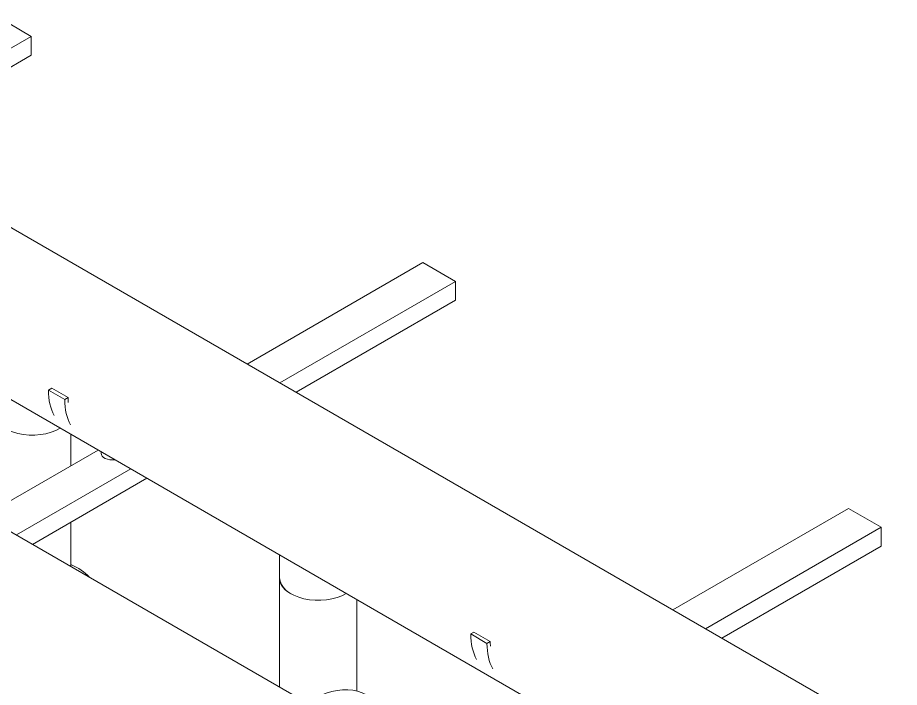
# Model space of a CAD drawing. Header units: millimetres. Extents: x -312439 to 477422, y -331570 to 212570.
# Drawn here: x 415404 to 416576, y 107234 to 108125 of the extents above; entities that cross this region are included whole.
import ezdxf

# ---------------------------------------------------------------- set-up
doc = ezdxf.new("R2010")
doc.units = ezdxf.units.MM

msp = doc.modelspace()

# ---------------------------------------------------------------- linework, layer by layer
at = {"color": 0, "linetype": 'Continuous', "lineweight": 0, "extrusion": (8.40036e-17, 0.816497, 0.57735)}
for p, q in [((415421.629, 108099.575), (415378.326, 108124.576)), ((416576.351, 107163.2), (414959.327, 108096.79)), ((415421.629, 108099.575), (415188.066, 107964.727)), ((415421.629, 108074.573), (415421.629, 108099.575)), ((415421.629, 108074.573), (415209.718, 107952.227)), ((416187.923, 107158.488), (414860.179, 107925.061)), ((415942.486, 107798.858), (415708.923, 107664.01)), ((415985.789, 107773.857), (415942.486, 107798.858)), ((415985.789, 107773.857), (415752.227, 107639.009)), ((415985.789, 107748.855), (415985.789, 107773.857)), ((415985.789, 107748.855), (415773.878, 107626.508)), ((415448.865, 107631.884), (415444.534, 107629.383)), ((415448.865, 107631.884), (415470.516, 107619.383)), ((415444.534, 107629.383), (415466.186, 107616.883)), ((415466.186, 107616.883), (415470.516, 107619.383)), ((415474.245, 107528.518), (415474.245, 107570.53)), ((415510.628, 107549.524), (415358.535, 107461.714)), ((415514.488, 107545.355), (415514.488, 107547.296)), ((415788.333, 107213.57), (415229.897, 107535.983)), ((415553.931, 107524.523), (415401.839, 107436.712)), ((415575.583, 107512.023), (415423.49, 107424.212)), ((416508.726, 107471.939), (416275.163, 107337.092)), ((416552.029, 107446.938), (416508.726, 107471.939)), ((415474.245, 107394.909), (415474.245, 107453.515)), ((416552.029, 107446.938), (416318.466, 107312.091)), ((416552.029, 107421.937), (416552.029, 107446.938)), ((416552.029, 107421.937), (416340.118, 107299.59)), ((415752.04, 107410.145), (415752.04, 107379.555)), ((415751.672, 107234.736), (415751.672, 107379.768)), ((415854.739, 107229.301), (415854.739, 107350.852)), ((416010.516, 107307.614), (416006.185, 107305.114)), ((416006.185, 107305.114), (416027.837, 107292.613)), ((416010.516, 107307.614), (416032.167, 107295.114)), ((416027.837, 107292.613), (416032.167, 107295.114))]:
    msp.add_line(p, q, dxfattribs=at)
at = {"color": 0, "linetype": 'Continuous', "lineweight": 0}
for centre, major_axis, start_param, end_param in [((415518.973, 107672.36), (-52.636, -91.168), 5.49778714, 5.95927757), ((415540.624, 107659.86), (49.574, 85.864), 2.35619449, 2.43761398), ((415540.624, 107659.86), (-52.636, -91.168), 5.49778714, 5.95927757), ((415423.079, 107599.233), (-51.533, 0), 0, 2.37609433), ((415529.798, 107545.355), (-15.31, 0), 0, 1.77164051), ((415422.711, 107358.173), (85.43, 0), 0.47824794, 0.92325683), ((415803.206, 107379.768), (51.533, 0), 3.02200159, 3.93204134), ((415803.574, 107379.555), (-51.533, 0), 0, 2.37609433), ((416080.624, 107348.091), (-52.636, -91.168), 5.49778714, 5.95927757), ((416102.275, 107335.59), (-52.636, -91.168), 5.49778714, 5.95927757), ((416102.275, 107335.59), (49.574, 85.864), 2.35619449, 2.43761398), ((415793.629, 107096.027), (-73.947, -128.08), 3.14159265, 5.49778714)]:
    msp.add_ellipse(centre, major_axis=major_axis, ratio=0.57735027, start_param=start_param, end_param=end_param, dxfattribs=at)

doc.saveas('drawing.dxf')
